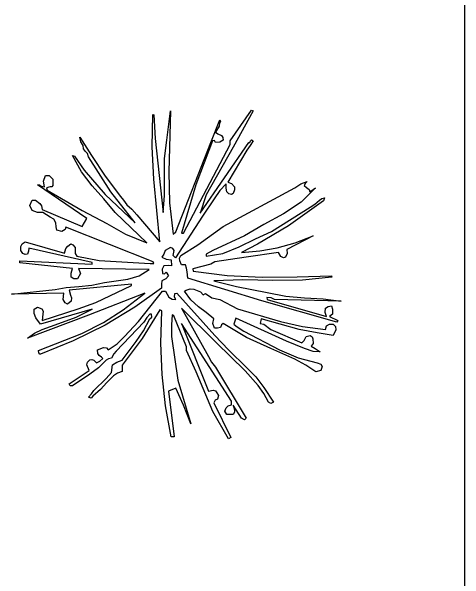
# Model space of a CAD drawing. Header units: inches. Extents: x 7658 to 73799, y 48 to 40262.
# Drawn here: x 18050 to 19733, y 14656 to 16764 of the extents above; entities that cross this region are included whole.
import ezdxf

# ---------------------------------------------------------------- set-up
doc = ezdxf.new("R2010")
doc.units = ezdxf.units.IN
doc.layers.add('www.cad-blocks.net', color=7, linetype='Continuous')

# ---------------------------------------------------------------- blocks, each defined once
blk = doc.blocks.new('A$C516926BB')
blk.add_line((8.3458, 38.5194), (8.3458, 0))
blk = doc.blocks.new('A$C54CD2D5E')
at = {"linetype": 'Continuous'}
for points in [[(0.1061, 0.3138), (0.1025, 0.3183), (0.1006, 0.3275), (0.2616, 0.3906), (0.3421, 0.4318), (0.4144, 0.4784), (0.4949, 0.5397), (0.2863, 0.4583), (0.0604, 0.3732), (0.086, 0.3915), (0.1143, 0.4053), (0.1765, 0.4281), (0.2406, 0.451), (0.3, 0.4812), (0.1079, 0.4245), (0.0905, 0.4482), (0.0841, 0.4647), (0.0851, 0.4812), (0.0969, 0.4876), (0.1125, 0.4821), (0.118, 0.4729), (0.1162, 0.462), (0.1143, 0.4391), (0.2479, 0.4821), (0.3137, 0.505), (0.4464, 0.5681), (0.4464, 0.5736), (0.2141, 0.5507), (0.2195, 0.5324), (0.2232, 0.5224), (0.2223, 0.5104), (0.2085, 0.4986), (0.1994, 0.504), (0.1921, 0.5169), (0.1948, 0.5397), (0, 0.5361), (0.1628, 0.5534), (0.204, 0.5608), (0.2506, 0.5653), (0.2982, 0.5699), (0.3458, 0.5791), (0.4317, 0.5919), (0.4738, 0.6047), (0.5113, 0.6276), (0.2497, 0.6312), (0.257, 0.6129), (0.2451, 0.5928), (0.2314, 0.5928), (0.2223, 0.5992), (0.2223, 0.6138), (0.2268, 0.6312), (0.032, 0.6531), (0.0311, 0.6596), (0.3, 0.6477), (0.3, 0.6541), (0.0649, 0.7071), (0.064, 0.6961), (0.0604, 0.6843), (0.0512, 0.6834), (0.042, 0.687), (0.0347, 0.6989), (0.0347, 0.7135), (0.0402, 0.7236), (0.0512, 0.73), (0.1976, 0.6879), (0.2021, 0.7053), (0.2094, 0.7145), (0.2204, 0.7227), (0.2287, 0.719), (0.2369, 0.7099), (0.2369, 0.687), (0.2433, 0.6769), (0.3257, 0.6614), (0.515, 0.6504), (0.5287, 0.6504), (0.526, 0.6568), (0.2021, 0.7849), (0.1994, 0.7757), (0.1875, 0.7693), (0.1692, 0.7739), (0.1665, 0.7858), (0.1656, 0.8014), (0.1573, 0.8151), (0.1436, 0.8224), (0.1171, 0.8398), (0.0969, 0.8398), (0.0768, 0.8471), (0.0686, 0.8654), (0.0768, 0.8855), (0.0896, 0.8855), (0.1052, 0.8727), (0.1116, 0.8635), (0.1143, 0.8508), (0.2634, 0.7876), (0.2799, 0.8169), (0.0969, 0.9422), (0.1043, 0.9413), (0.1107, 0.9367), (0.1235, 0.934), (0.1198, 0.955), (0.1262, 0.977), (0.1399, 0.977), (0.1536, 0.9624), (0.1536, 0.9395), (0.15, 0.9349), (0.1436, 0.934), (0.1308, 0.9312), (0.1335, 0.9221), (0.2634, 0.8471), (0.3549, 0.7986), (0.4235, 0.7593), (0.5022, 0.7272), (0.3851, 0.8398), (0.343, 0.8901), (0.3, 0.9386), (0.2598, 0.9898), (0.2268, 1.0502), (0.2342, 1.0483), (0.2708, 0.9962), (0.3485, 0.9056), (0.4601, 0.8014), (0.3686, 0.9157), (0.2863, 1.0456), (0.2826, 1.0575), (0.2753, 1.0657), (0.268, 1.0749), (0.2662, 1.0877), (0.2579, 1.1014), (0.2543, 1.1188), (0.2973, 1.0502), (0.3485, 0.9742), (0.4052, 0.8992), (0.4162, 0.8846), (0.4281, 0.8672), (0.4473, 0.8517), (0.4656, 0.8306), (0.5516, 0.73), (0.5287, 0.9633), (0.5223, 1.0831), (0.5251, 1.2029), (0.5287, 1.202), (0.5342, 1.1142), (0.5635, 0.8398), (0.569, 0.902), (0.569, 0.9697), (0.569, 1.0392), (0.5772, 1.1078), (0.5909, 1.2167), (0.5845, 0.9898), (0.5873, 0.8754), (0.6001, 0.7593), (0.611, 0.7675), (0.74, 1.0995), (0.7739, 1.1828), (0.7757, 1.1782), (0.773, 1.1718), (0.7711, 1.1599), (0.7574, 1.1371), (0.7665, 1.1307), (0.7803, 1.1252), (0.7848, 1.1178), (0.7858, 1.1078), (0.7739, 1.1005), (0.7574, 1.0995), (0.7537, 1.1069), (0.7464, 1.1051), (0.6852, 0.9422), (0.6321, 0.762), (0.6394, 0.762), (0.8123, 1.0913), (0.8123, 1.1051), (0.891, 1.2194), (0.8974, 1.2167), (0.8233, 1.0822), (0.7236, 0.9047), (0.7007, 0.837), (0.8809, 1.0986), (0.8846, 1.0995), (0.8873, 1.1051), (0.891, 1.1087), (0.8974, 1.1051), (0.8864, 1.0877), (0.8745, 1.0703), (0.8032, 0.9514), (0.8169, 0.9468), (0.8288, 0.934), (0.8279, 0.923), (0.8233, 0.9102), (0.8169, 0.9056), (0.8077, 0.9084), (0.7995, 0.9157), (0.7968, 0.9294), (0.7968, 0.945), (0.7739, 0.9203), (0.7528, 0.8901), (0.7089, 0.8251), (0.6092, 0.6705), (0.6001, 0.6797), (0.6047, 0.6989), (0.5991, 0.7053), (0.5909, 0.7099), (0.5708, 0.6989), (0.5653, 0.6852), (0.5589, 0.6733), (0.5745, 0.666), (0.5937, 0.6641), (0.5946, 0.6413), (0.5818, 0.6422), (0.5653, 0.6413), (0.5598, 0.6285), (0.5607, 0.6129), (0.568, 0.612), (0.5745, 0.6184), (0.5827, 0.6047), (0.5736, 0.5928), (0.5589, 0.5855), (0.5571, 0.5736), (0.5571, 0.5589), (0.4583, 0.4876), (0.3476, 0.4217), (0.2296, 0.3632), (0.1079, 0.3138), (0.1061, 0.3138)], [(1.2084, 0.4327), (0.9294, 0.5114), (0.6549, 0.5955), (0.6522, 0.6193), (0.6504, 0.633), (0.6458, 0.6449), (0.6321, 0.6449), (0.6248, 0.6596), (0.6238, 0.6696), (0.6284, 0.6797), (0.6916, 0.719), (0.7858, 0.7876), (1.052, 0.9312), (1.0748, 0.9459), (1.0977, 0.9541), (1.0922, 0.9486), (1.0867, 0.9395), (1.0949, 0.9321), (1.1059, 0.9248), (1.1078, 0.9157), (1.1288, 0.9312), (1.0758, 0.8773), (1.0099, 0.8343), (0.9376, 0.795), (0.8653, 0.7529), (0.7483, 0.6989), (0.7236, 0.6843), (0.7236, 0.6769), (0.7848, 0.687), (0.8452, 0.7117), (0.9065, 0.7419), (0.966, 0.7684), (1.1096, 0.859), (1.126, 0.8699), (1.1443, 0.8846), (1.1526, 0.891), (1.1627, 0.8937), (1.1581, 0.8828), (1.0291, 0.7904), (0.9138, 0.7218), (0.8544, 0.6907), (0.9221, 0.6971), (0.987, 0.708), (1.0529, 0.7263), (1.1196, 0.7529), (1.0227, 0.7025), (1.0236, 0.687), (1.0181, 0.6733), (1.0099, 0.6714), (0.9998, 0.676), (0.9916, 0.6907), (0.8717, 0.6733), (0.7547, 0.6568), (0.74, 0.6477), (0.6732, 0.6303), (0.6751, 0.622), (0.8013, 0.6056), (0.9303, 0.5992), (1.0611, 0.6001), (1.1883, 0.6047), (1.1892, 0.5992), (1.0812, 0.5882), (0.9706, 0.5873), (0.859, 0.5891), (0.751, 0.5855), (0.8352, 0.5653), (0.9495, 0.5425), (1.019, 0.5287), (1.0885, 0.5233), (1.1571, 0.5187), (1.2239, 0.5104), (0.9769, 0.5169), (0.9642, 0.5224), (0.9477, 0.5242), (0.9495, 0.516), (1.1691, 0.4537), (1.1645, 0.4684), (1.1654, 0.4848), (1.1754, 0.4903), (1.1883, 0.4931), (1.1919, 0.4803), (1.1919, 0.462), (1.1809, 0.4537), (1.212, 0.4391), (1.2084, 0.4327)], [(1.1306, 0.2479), (1.0931, 0.2735), (1.052, 0.2955), (0.9632, 0.3348), (0.8727, 0.376), (0.7858, 0.4281), (0.7794, 0.4226), (0.7766, 0.4126), (0.7656, 0.4098), (0.7537, 0.4098), (0.7474, 0.4272), (0.751, 0.4446), (0.7236, 0.4684), (0.6943, 0.4894), (0.6659, 0.515), (0.6431, 0.5471), (0.6485, 0.5507), (0.6632, 0.5562), (0.6769, 0.5553), (0.7025, 0.5452), (0.7117, 0.5333), (0.7208, 0.5388), (0.7437, 0.5224), (0.7739, 0.516), (0.8397, 0.4821), (0.9989, 0.4355), (1.0812, 0.4162), (1.1654, 0.4053), (1.1691, 0.419), (1.1809, 0.4245), (1.1947, 0.4254), (1.2029, 0.4162), (1.2047, 0.4044), (1.1947, 0.3824), (1.1352, 0.3934), (1.0684, 0.4053), (0.9266, 0.4446), (0.923, 0.4281), (0.9376, 0.4245), (0.9632, 0.4053), (1.0776, 0.3559), (1.0867, 0.3641), (1.094, 0.3797), (1.1096, 0.3824), (1.116, 0.3778), (1.1187, 0.3705), (1.1206, 0.3531), (1.1123, 0.343), (1.1279, 0.3348), (1.1462, 0.322), (1.1196, 0.3239), (1.0876, 0.3348), (1.0209, 0.3623), (0.8333, 0.4473), (0.826, 0.4254), (0.8333, 0.419), (0.8452, 0.4098), (0.8626, 0.3988), (0.9953, 0.3293), (1.0648, 0.3001), (1.1352, 0.2818), (1.1489, 0.2763), (1.1535, 0.2681), (1.1489, 0.2534), (1.1306, 0.2479)], [(0.8059, 0), (0.7483, 0.1016), (0.6861, 0.2479), (0.6504, 0.3275), (0.6504, 0.3412), (0.6028, 0.4556), (0.5973, 0.4592), (0.5946, 0.4226), (0.5946, 0.3797), (0.6184, 0.2177), (0.6659, 0.0558), (0.6394, 0.1244), (0.611, 0.1875), (0.5836, 0.1766), (0.6047, 0.0073), (0.5937, 0.0073), (0.5726, 0.1226), (0.5598, 0.2379), (0.5552, 0.3549), (0.5589, 0.4739), (0.5516, 0.4784), (0.4857, 0.3723), (0.4107, 0.2726), (0.4107, 0.2497), (0.3942, 0.2433), (0.3796, 0.2333), (0.3549, 0.2086), (0.3311, 0.1821), (0.3028, 0.1583), (0.2964, 0.1509), (0.2863, 0.1537), (0.2973, 0.1665), (0.3064, 0.1784), (0.3522, 0.2232), (0.3714, 0.2461), (0.3759, 0.2744), (0.3915, 0.2845), (0.4116, 0.2909), (0.4638, 0.3613), (0.4903, 0.4007), (0.5141, 0.4446), (0.5214, 0.451), (0.5196, 0.462), (0.5141, 0.462), (0.5031, 0.4501), (0.4921, 0.4327), (0.3888, 0.3248), (0.3805, 0.3147), (0.3714, 0.2991), (0.3604, 0.2964), (0.3513, 0.2909), (0.3238, 0.2634), (0.2918, 0.2397), (0.2268, 0.1967), (0.2177, 0.1967), (0.215, 0.204), (0.289, 0.2534), (0.2799, 0.2744), (0.2826, 0.2845), (0.2918, 0.2928), (0.2991, 0.2937), (0.3064, 0.2909), (0.3165, 0.2818), (0.3284, 0.2872), (0.3394, 0.2973), (0.3348, 0.3028), (0.3257, 0.3083), (0.321, 0.3165), (0.3201, 0.3302), (0.3421, 0.3385), (0.3531, 0.3376), (0.3595, 0.3302), (0.3924, 0.3522), (0.4199, 0.3787), (0.472, 0.4355), (0.5607, 0.5471), (0.5717, 0.5471), (0.5845, 0.5251), (0.5964, 0.5178), (0.611, 0.516), (0.6056, 0.5251), (0.6065, 0.5388), (0.6138, 0.5397), (0.7547, 0.3824), (0.8059, 0.3302), (0.8745, 0.2625), (0.9074, 0.2296), (0.9367, 0.1903), (0.9724, 0.1354), (0.9632, 0.1308), (0.9541, 0.1354), (0.9376, 0.1683), (0.9166, 0.1976), (0.8672, 0.2525), (0.7601, 0.3568), (0.6321, 0.4848), (0.7318, 0.3046), (0.7428, 0.2836), (0.7574, 0.2653), (0.8717, 0.0759), (0.8653, 0.0705), (0.8544, 0.0759), (0.8233, 0.1244), (0.8279, 0.107), (0.8288, 0.0988), (0.8233, 0.0897), (0.7995, 0.0897), (0.7922, 0.1025), (0.7968, 0.1144), (0.8041, 0.1217), (0.8169, 0.1254), (0.8169, 0.1391), (0.6321, 0.4281), (0.7318, 0.1766), (0.7492, 0.1802), (0.7574, 0.1775), (0.7629, 0.1702), (0.7684, 0.161), (0.7647, 0.1473), (0.7565, 0.1436), (0.751, 0.1336), (0.815, 0.0046), (0.8059, 0)]]:
    blk.add_lwpolyline(points, dxfattribs=at)

msp = doc.modelspace()

# ---------------------------------------------------------------- block references
at = {"xscale": 1000, "yscale": 1000, "zscale": 1000}
msp.add_blockref('A$C54CD2D5E', (18050.1, 15178.4), dxfattribs=at)
at = {"layer": 'www.cad-blocks.net', "color": 155, "true_color": 0x546d8e, "xscale": 1000, "yscale": 1000, "zscale": 1000}
msp.add_blockref('A$C516926BB', (11386.7, 694.4), dxfattribs=at)

doc.saveas('drawing.dxf')
